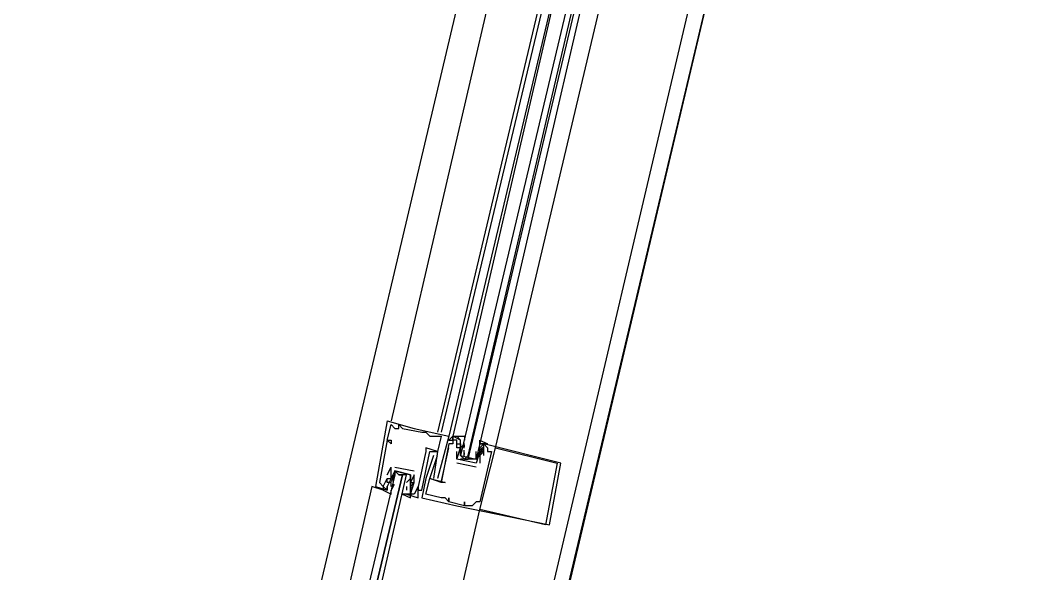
# Model space of a CAD drawing. Header units: feet. Extents: x -84 to 198, y -22 to 181.
# Drawn here: x 67.227 to 70.722, y 14.276 to 16.187 of the extents above; entities that cross this region are included whole.
import ezdxf

# ---------------------------------------------------------------- set-up
doc = ezdxf.new("R2010")
doc.units = ezdxf.units.FT
doc.layers.add('A-LINEA', color=7, linetype='CONTINUOUS')

msp = doc.modelspace()

# ---------------------------------------------------------------- linework, layer by layer
at = {"layer": 'A-LINEA'}
for p, q in [((68.0933, 9.9111), (69.9867, 17.8978)), ((67.56, 11.2578), (69.0933, 17.7511)), ((68.32, 11.0711), (69.8533, 17.5778)), ((69.0933, 17.3244), (68.5067, 14.8044)), ((69.2667, 17.2844), (68.6667, 14.7644)), ((69.28, 17.2844), (68.68, 14.7644)), ((69.3067, 17.2844), (68.7067, 14.7511)), ((69.3067, 17.2844), (68.72, 14.7511)), ((68.8667, 14.7111), (69.4667, 17.2444)), ((68.4933, 14.8044), (68.4933, 14.8044)), ((68.5067, 14.7911), (68.5067, 14.7911)), ((68.5333, 14.7911), (68.5333, 14.7911)), ((68.52, 14.7778), (68.52, 14.7778)), ((68.5333, 14.7778), (68.5333, 14.7778)), ((68.5467, 14.7778), (68.5467, 14.7778)), ((68.5867, 14.7778), (68.5867, 14.7778)), ((68.6133, 14.7644), (68.6133, 14.7644)), ((68.6267, 14.7644), (68.6267, 14.7644)), ((68.64, 14.7511), (68.64, 14.7511)), ((68.68, 14.7511), (68.68, 14.7511)), ((68.7067, 14.7511), (68.7067, 14.7511)), ((68.72, 14.7511), (68.72, 14.7511)), ((68.72, 14.7511), (68.72, 14.7511)), ((68.72, 14.7511), (68.72, 14.7511)), ((68.72, 14.7511), (68.72, 14.7511)), ((68.72, 14.7511), (68.72, 14.7511)), ((68.4933, 14.7378), (68.4933, 14.7378)), ((68.4933, 14.7378), (68.4933, 14.7378)), ((68.5067, 14.7378), (68.5067, 14.7378)), ((68.5067, 14.7244), (68.5067, 14.7244)), ((68.7067, 14.7378), (68.7067, 14.7378)), ((68.7067, 14.7244), (68.7067, 14.7244)), ((68.72, 14.7378), (68.72, 14.7378)), ((68.72, 14.7378), (68.72, 14.7378)), ((68.72, 14.7378), (68.72, 14.7378)), ((68.72, 14.7244), (68.72, 14.7244)), ((68.72, 14.7244), (68.72, 14.7244)), ((68.7333, 14.7378), (68.7333, 14.7378)), ((68.7333, 14.7244), (68.7333, 14.7244)), ((68.7467, 14.7378), (68.7467, 14.7378)), ((68.7467, 14.7244), (68.7467, 14.7244)), ((68.7467, 14.7244), (68.7467, 14.7244)), ((68.76, 14.7244), (68.7467, 14.7111)), ((68.7599, 14.7147), (68.7588, 14.7265)), ((68.7592, 14.7094), (68.7589, 14.7277)), ((68.76, 14.7244), (68.76, 14.7244)), ((68.8133, 14.7244), (68.8133, 14.7244)), ((68.8267, 14.7244), (68.8267, 14.7244)), ((68.8267, 14.7244), (68.8267, 14.7244)), ((68.6267, 14.7111), (68.6267, 14.7111)), ((68.6267, 14.6978), (68.6267, 14.6978)), ((68.64, 14.6978), (68.64, 14.6978)), ((68.6533, 14.6844), (68.6533, 14.6844)), ((68.6667, 14.6978), (68.6667, 14.6978)), ((68.6667, 14.6978), (68.6667, 14.6978)), ((68.6667, 14.6844), (68.6667, 14.6844)), ((68.7067, 14.7111), (68.7067, 14.7111)), ((68.7333, 14.7111), (68.7333, 14.7111)), ((68.7333, 14.7111), (68.7333, 14.7111)), ((68.7333, 14.6978), (68.7333, 14.6978)), ((68.7467, 14.7111), (68.7467, 14.7111)), ((68.7467, 14.7111), (68.7467, 14.7111)), ((68.7467, 14.6978), (68.7467, 14.6978)), ((68.7591, 14.6822), (68.7586, 14.7026)), ((68.7599, 14.688), (68.7588, 14.6999)), ((68.76, 14.7111), (68.76, 14.7111)), ((68.8, 14.7111), (68.8, 14.7111)), ((68.8, 14.6844), (68.8, 14.6844)), ((68.8113, 14.6949), (68.8017, 14.6769)), ((68.8085, 14.6867), (68.8023, 14.6765)), ((68.8133, 14.7111), (68.8133, 14.7111)), ((68.8133, 14.6978), (68.8133, 14.7111)), ((68.8133, 14.6978), (68.8133, 14.6978)), ((68.8133, 14.6978), (68.8133, 14.6978)), ((68.8133, 14.6844), (68.8133, 14.6844)), ((68.8133, 14.6844), (68.8133, 14.6844)), ((68.8236, 14.707), (68.8152, 14.6908)), ((68.8218, 14.7133), (68.8156, 14.7032)), ((68.8267, 14.6978), (68.8267, 14.6978)), ((68.8267, 14.6844), (68.8267, 14.6844)), ((68.84, 14.7111), (68.84, 14.7111)), ((68.84, 14.6978), (68.84, 14.6978)), ((68.8533, 14.6978), (68.8533, 14.6978)), ((68.8667, 14.7111), (68.8667, 14.7111)), ((68.4933, 14.6178), (68.5067, 14.6444)), ((68.5067, 14.6444), (68.5067, 14.6444)), ((68.5067, 14.6444), (68.5067, 14.6444)), ((68.52, 14.6444), (68.5867, 14.6311)), ((68.52, 14.6444), (68.52, 14.6444)), ((68.52, 14.6444), (68.52, 14.6444)), ((68.7333, 14.6711), (68.7333, 14.6711)), ((68.7333, 14.6711), (68.7333, 14.6711)), ((68.8, 14.6444), (68.7333, 14.6578)), ((68.7333, 14.6578), (68.7333, 14.6578)), ((68.7867, 14.6711), (68.7467, 14.6711)), ((68.76, 14.6711), (68.7733, 14.6711)), ((68.8, 14.6578), (68.8, 14.6578)), ((68.8, 14.6578), (68.8, 14.6578)), ((68.8, 14.6444), (68.8, 14.6444)), ((68.8133, 14.6578), (68.8133, 14.6578)), ((69.08, 14.6578), (69.08, 14.6578)), ((69.0933, 14.6578), (69.0933, 14.6578)), ((68.4933, 14.6178), (68.4933, 14.6178)), ((68.5087, 14.594), (68.5183, 14.6119)), ((68.5115, 14.6022), (68.5177, 14.6124)), ((68.52, 14.6178), (68.52, 14.6178)), ((68.5333, 14.6178), (68.5467, 14.6178)), ((68.5733, 14.6311), (68.5733, 14.6311)), ((68.5733, 14.6311), (68.5733, 14.6311)), ((68.5867, 14.6311), (68.5867, 14.6311)), ((68.5867, 14.6311), (68.5867, 14.6311)), ((68.5867, 14.6178), (68.5867, 14.6178)), ((68.5867, 14.6178), (68.5867, 14.6178)), ((68.4533, 14.5778), (68.4533, 14.5778)), ((68.4667, 14.5911), (68.4667, 14.5911)), ((68.48, 14.5778), (68.48, 14.5778)), ((68.4933, 14.6044), (68.4933, 14.6044)), ((68.4933, 14.6044), (68.4933, 14.6044)), ((68.4933, 14.5911), (68.4933, 14.5911)), ((68.4933, 14.5778), (68.4933, 14.5778)), ((68.5067, 14.6044), (68.5067, 14.6044)), ((68.5067, 14.5911), (68.5067, 14.5911)), ((68.5067, 14.5911), (68.5067, 14.5911)), ((68.5067, 14.5778), (68.5067, 14.5911)), ((68.5067, 14.5778), (68.5067, 14.5778)), ((68.5097, 14.5686), (68.5182, 14.5848)), ((68.5115, 14.5756), (68.5177, 14.5857)), ((68.56, 14.6044), (68.56, 14.6044)), ((68.56, 14.5778), (68.56, 14.5644)), ((68.56, 14.5778), (68.56, 14.5778)), ((68.5733, 14.5911), (68.5733, 14.5911)), ((68.5733, 14.5778), (68.5733, 14.5778)), ((68.5735, 14.6009), (68.5745, 14.589)), ((68.5742, 14.5934), (68.5748, 14.573)), ((68.5867, 14.5911), (68.5867, 14.5911)), ((68.5867, 14.5911), (68.5867, 14.5911)), ((68.6, 14.5778), (68.6, 14.5778)), ((68.6, 14.5778), (68.6, 14.5778)), ((68.6267, 14.6044), (68.6267, 14.6044)), ((68.64, 14.6044), (68.64, 14.6044)), ((68.64, 14.6044), (68.64, 14.6044)), ((68.6533, 14.6044), (68.6533, 14.6044)), ((68.6667, 14.6044), (68.6667, 14.6044)), ((68.68, 14.5911), (68.68, 14.5911)), ((68.68, 14.5911), (68.68, 14.5911)), ((68.6933, 14.5911), (68.6933, 14.5911)), ((68.4933, 14.5644), (68.4933, 14.5644)), ((68.56, 14.5644), (68.56, 14.5644)), ((68.56, 14.5644), (68.56, 14.5644)), ((68.56, 14.5511), (68.56, 14.5511)), ((68.5733, 14.5511), (68.5733, 14.5511)), ((68.5735, 14.5742), (68.5745, 14.5623)), ((68.5741, 14.5662), (68.5744, 14.5479)), ((68.5867, 14.5511), (68.5867, 14.5511)), ((68.6, 14.5644), (68.6, 14.5644)), ((68.6, 14.5511), (68.6, 14.5511)), ((68.6133, 14.5644), (68.6133, 14.5644)), ((68.6267, 14.5511), (68.6267, 14.5511)), ((68.6, 14.5378), (68.6, 14.5378)), ((68.6133, 14.5378), (68.6133, 14.5378)), ((68.68, 14.5378), (68.68, 14.5378)), ((68.6933, 14.5378), (68.6933, 14.5378)), ((68.7067, 14.5378), (68.7067, 14.5378)), ((68.7067, 14.5244), (68.7067, 14.5244)), ((68.7067, 14.5244), (68.7067, 14.5244)), ((68.7333, 14.5111), (68.7333, 14.5111)), ((68.76, 14.5244), (68.76, 14.5244)), ((68.76, 14.5111), (68.76, 14.5111)), ((68.76, 14.5111), (68.76, 14.5111)), ((68.7867, 14.5111), (68.7867, 14.5111)), ((68.8, 14.5244), (68.8, 14.5244)), ((68.8133, 14.5244), (68.8133, 14.5244)), ((68.8133, 14.4978), (68.8133, 14.4978)), ((69.04, 14.4444), (69.04, 14.4444)), ((69.0533, 14.4444), (69.0533, 14.4444))]:
    msp.add_line(p, q, dxfattribs=at)
for points in [[(67.2267, 7.6444), (67.2667, 7.8178), (67.76, 9.9244), (68.1067, 9.9378), (69.9867, 17.8978), (72.5733, 17.2844), (72.7333, 17.9244), (80.72, 16.0444), (83.12, 15.4711), (87.16, 14.5111), (90.12, 27.0044), (94.6533, 25.9244), (94.8133, 26.5778), (97.52, 25.9378), (103.5333, 24.5111), (107.3733, 40.7511), (107.64, 40.6978), (108.9733, 40.3778), (112.68, 39.4978), (119.16, 37.9644), (119.2267, 38.2978), (125.3067, 36.8578)], [(69.36, 17.2711), (68.7467, 14.6844), (68.76, 14.6711), (68.7733, 14.6844), (69.3733, 17.2578)], [(69.4, 17.2578), (68.8, 14.6711), (68.7867, 14.6711), (68.7733, 14.6711), (69.3867, 17.2578)], [(68.4933, 14.8044), (68.4533, 14.5778), (68.4933, 14.5644), (68.4933, 14.5778)], [(68.4933, 14.8044), (68.5867, 14.7778), (68.7067, 14.7511), (68.6667, 14.6044), (68.6667, 14.6044)], [(68.4933, 14.7378), (68.5067, 14.7911), (68.52, 14.7778), (68.5333, 14.7778), (68.5333, 14.7911), (68.5467, 14.7778), (68.6133, 14.7644), (68.6267, 14.7644), (68.64, 14.7511), (68.68, 14.7511), (68.6667, 14.6978), (68.6267, 14.7111), (68.6267, 14.6978), (68.6, 14.5778), (68.6, 14.5778), (68.5867, 14.5511), (68.5733, 14.5511), (68.5867, 14.5911), (68.5867, 14.5911), (68.5867, 14.6178)], [(68.7467, 14.7378), (68.72, 14.7511), (68.7067, 14.7378), (68.72, 14.7378), (68.72, 14.7511), (68.72, 14.7378), (68.72, 14.7244), (68.7067, 14.7244), (68.68, 14.5911), (68.64, 14.6044), (68.6667, 14.6844)], [(68.72, 14.7511), (68.7333, 14.7511), (68.7333, 14.7511)], [(68.72, 14.7511), (68.7333, 14.7511), (68.7333, 14.7511)], [(68.72, 14.7511), (68.7333, 14.7511), (68.7333, 14.7511)], [(68.7467, 14.6844), (68.7467, 14.6978), (68.7467, 14.7111), (68.7467, 14.7378), (68.7333, 14.7511), (68.76, 14.7511), (68.76, 14.7378)], [(68.4933, 14.7378), (68.5067, 14.7378), (68.5067, 14.7244), (68.4933, 14.7378), (68.4667, 14.5911), (68.48, 14.5778), (68.4933, 14.6044), (68.4933, 14.6044)], [(68.6533, 14.6844), (68.6267, 14.6044), (68.6133, 14.5378), (68.7333, 14.5111), (69.0533, 14.4444), (69.0933, 14.6578), (68.8267, 14.7244), (68.8133, 14.7244)], [(68.8267, 14.6844), (68.8267, 14.7244), (68.84, 14.7111), (68.84, 14.6978), (68.8533, 14.6978), (68.8133, 14.5244), (68.8, 14.5244), (68.7867, 14.5111), (68.76, 14.5111), (68.76, 14.5244), (68.76, 14.5111), (68.7067, 14.5244), (68.7067, 14.5378), (68.7067, 14.5244), (68.6933, 14.5378), (68.68, 14.5378), (68.6267, 14.5511), (68.64, 14.6044), (68.6933, 14.5911), (68.68, 14.5911), (68.7067, 14.7111)], [(68.7333, 14.7111), (68.7333, 14.7111), (68.7333, 14.7378), (68.72, 14.7378), (68.72, 14.7244), (68.72, 14.7244)], [(68.8133, 14.6978), (68.8, 14.6578), (68.7333, 14.6711), (68.7467, 14.7111), (68.7333, 14.7111), (68.7333, 14.7244), (68.7467, 14.7244), (68.7467, 14.7111), (68.7467, 14.7244)], [(68.8133, 14.7244), (68.8133, 14.7378), (68.84, 14.7244), (68.8267, 14.7244), (68.8133, 14.7244), (68.8267, 14.7244), (68.8133, 14.7111), (68.8133, 14.6978), (68.8133, 14.6844), (68.8, 14.6711)], [(68.56, 14.5511), (68.6, 14.5378), (68.6, 14.5511), (68.6, 14.5778), (68.6, 14.5644), (68.6133, 14.5644), (68.64, 14.6978), (68.6667, 14.6978), (68.6533, 14.6044)], [(68.7333, 14.6711), (68.7333, 14.6711), (68.7333, 14.6978)], [(68.7467, 14.7111), (68.7467, 14.6978), (68.7467, 14.6844), (68.8, 14.6711), (68.8, 14.6844), (68.8, 14.6978)], [(69.08, 14.6578), (69.04, 14.4444), (68.8133, 14.4978), (68.8667, 14.7111), (69.08, 14.6578)], [(68.8133, 14.6978), (68.8133, 14.6844), (68.8267, 14.6978), (68.8133, 14.6978), (68.8133, 14.7111), (68.8133, 14.7111)], [(68.8133, 14.6844), (68.8133, 14.6844), (68.8133, 14.6578)], [(68.5067, 14.5911), (68.4933, 14.5911), (68.4933, 14.6044), (68.5067, 14.6044), (68.5067, 14.6444)], [(68.52, 14.6444), (68.52, 14.6444), (68.5867, 14.6311)], [(68.1867, 12.9911), (68.56, 14.6178), (68.5467, 14.6178), (68.16, 12.9911), (68.5467, 14.6178), (68.5333, 14.6178), (68.52, 14.6311), (68.52, 14.6178), (68.1333, 12.9911)], [(68.56, 14.5511), (68.5467, 14.5511), (68.5733, 14.5378), (68.5733, 14.5511), (68.56, 14.5511), (68.5733, 14.5511), (68.5733, 14.5644), (68.5733, 14.5778), (68.5733, 14.5911), (68.5733, 14.6178), (68.52, 14.6311), (68.5067, 14.6044), (68.4933, 14.5778), (68.4933, 14.5644), (68.48, 14.5778), (68.48, 14.5644), (68.5067, 14.5511), (68.5067, 14.5644)], [(68.5067, 14.6044), (68.52, 14.6178), (68.52, 14.6311), (68.5733, 14.6178), (68.5733, 14.6044), (68.56, 14.5911)], [(68.5867, 14.6178), (68.5733, 14.5911), (68.5867, 14.5911), (68.5733, 14.5778)], [(68.48, 14.5778), (68.48, 14.5644), (68.44, 14.5778), (68.08, 13.0044)], [(68.48, 14.5778), (68.48, 14.5644), (68.44, 14.5778)], [(68.48, 14.5778), (68.48, 14.5644), (68.44, 14.5778)], [(68.0267, 11.1378), (68.4533, 12.9244), (68.8133, 14.4978)]]:
    msp.add_lwpolyline(points, dxfattribs=at)

doc.saveas('drawing.dxf')
